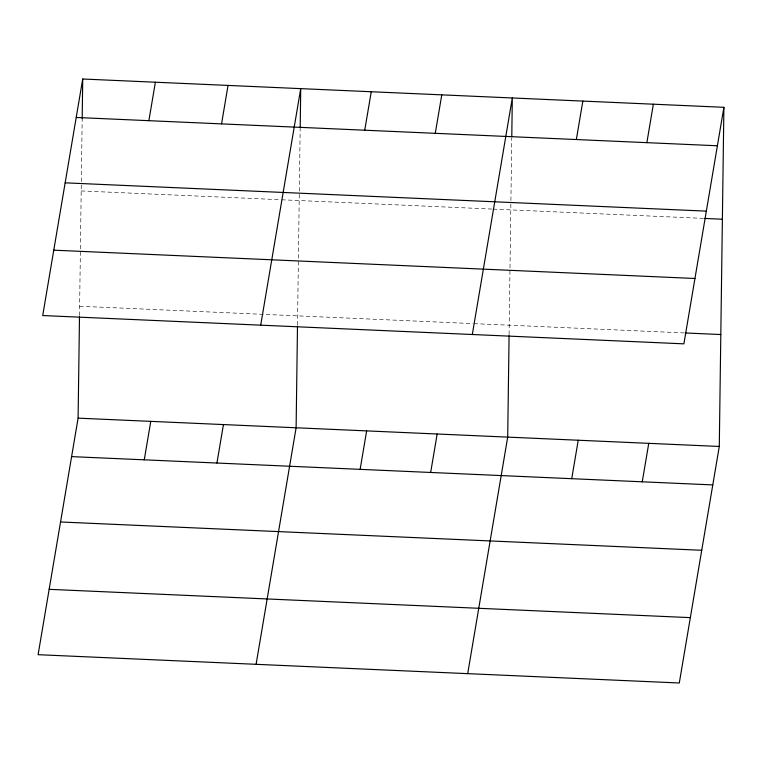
<?xml version="1.0" encoding="UTF-8"?>
<svg xmlns="http://www.w3.org/2000/svg" width="762" height="762" viewBox="0 0 762 762"><rect width="100%" height="100%" fill="white"/><g stroke="black" fill="none" stroke-linecap="round" stroke-linejoin="round"><path stroke-width="0.57" stroke-dasharray="3.81 2.86" d="M79.505 315.563L81.305 182.766M81.324 181.604L82.182 118.643M297.504 325.183L298.38 260.556M298.418 258.204L299.304 192.386M299.323 191.224L300.18 128.273M509.092 334.528L510.902 201.73M510.911 200.558L511.769 137.608M81.191 190.929L280.445 199.72M281.616 199.777L491.976 209.055M493.157 209.112L703.574 218.399M79.629 306.238L472.783 323.593M473.954 323.64L684.371 332.927"/><path stroke-width="1.14" d="M723.9 107.309L683.895 343.843L42.71 315.544L82.715 79.01L723.9 107.309L719.29 446.456L679.285 682.99L38.1 654.691L78.105 418.157L79.486 316.735M82.182 118.643L82.715 79.01M297.485 326.355L296.113 427.777L256.099 664.312M300.199 127.102L300.723 88.63L260.709 325.164M509.083 335.69L507.702 437.121L467.697 673.656M511.788 136.446L512.312 97.974L472.307 334.508M148.876 120.672L155.381 82.22M144.266 459.819L150.771 421.367M221.552 123.882L228.048 85.42M216.941 463.029L223.437 424.567M364.741 130.207L371.246 91.745M360.131 469.354L366.636 430.892M435.273 133.312L441.779 94.859M430.663 472.469L437.169 434.007M576.339 139.541L582.844 101.079M571.729 478.688L578.234 440.226M646.862 142.656L653.367 104.194M642.252 481.803L648.757 443.341M76.21 117.472L717.394 145.771M65.161 182.832L706.336 211.131M704.745 218.446L722.376 219.227M53.769 250.174L694.954 278.482M685.543 332.984L720.814 334.537M78.105 418.157L719.29 446.456M71.599 456.619L712.784 484.918M60.55 521.98L701.726 550.278M49.159 589.331L690.343 617.63"/></g></svg>
